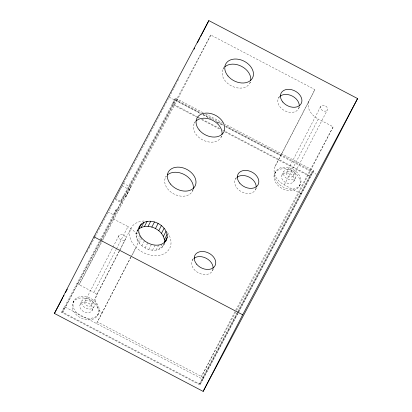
<?xml version="1.0" encoding="UTF-8"?>
<svg xmlns="http://www.w3.org/2000/svg" width="412" height="412" viewBox="0 0 412 412"><rect width="100%" height="100%" fill="white"/><g stroke="black" fill="none" stroke-linecap="round" stroke-linejoin="round"><path stroke-width="0.31" stroke-dasharray="2.06 1.54" d="M119.156 251.145L96.871 294.312L95.687 298.025A21.831 15.913 27.3 0 0 100.162 311.281L102.032 313.12L96.506 323.523M164.568 243.6C157.266 259.488 128.281 243.811 138.087 229M163.688 245.305L164.573 242.544M123.209 183.51L123.322 183.263L130.758 187.161L125.789 196.848L123.559 195.679L120.659 201.298L115.453 198.569L121.756 186.353M95.332 236.426L109.417 209.857M109.705 209.306L114.572 199.866M122.07 186.111L176.393 83.492M177.572 81.205L178.458 79.49M61.63 312.373L64.529 306.76L202.853 379.267L199.954 384.885L61.63 312.373L116.375 209.188L118.605 210.362L102.629 240.428M237.168 313.068L199.496 383.958L62.66 312.224L175.594 99.55L201.823 113.3M116.375 209.188L113.475 214.807L108.268 212.082M101.393 241.514L79.114 284.682L102.325 240.999M101.687 240.948L113.12 218.793L210.779 35.01L314.897 89.589L280.886 155.478L225.699 126.551M203.234 112.703L175.404 98.113L172.504 103.726L196.982 116.56M100.631 240.768L175.594 99.55M118.605 210.362L130.758 187.161M210.779 35.01L176.774 100.899L200.67 113.429M73.068 302.475L73.861 300.945M80.18 304.257L82.029 300.683M84.893 301.538L118.903 235.649M96.871 294.312L93.987 292.479L116.266 249.312M116.56 248.745L127.993 226.59L113.12 218.793M119.449 250.573L130.882 228.423M91.588 305.045A3.78 2.755 27.3 0 0 87.689 300.307A3.78 2.755 27.3 0 0 85.449 304.519A3.78 2.755 27.3 0 0 91.588 305.045L125.593 239.156A3.78 2.755 27.3 0 0 121.695 234.418A3.78 2.755 27.3 0 0 119.454 238.63A3.78 2.755 27.3 0 0 125.593 239.156M92.082 310.499A6.716 4.898 27.3 0 0 85.145 302.073A6.716 4.898 27.3 0 0 81.169 309.561A6.716 4.898 27.3 0 0 92.082 310.499L93.926 306.919A6.716 4.898 27.3 0 0 86.994 298.499A6.716 4.898 27.3 0 0 83.013 305.987A6.716 4.898 27.3 0 0 93.926 306.919M138.118 229.958L136.068 233.934L135.862 233.573A16.794 12.242 27.3 0 0 131.649 228.979L127.993 226.59M136.037 234.026L138.674 228.918M165.639 177.217L166.227 176.078M194.366 123.162L195.242 121.458M136.125 237.075L138.762 231.966M223.088 69.108L223.968 67.403M97.613 315.345A13.854 10.099 27.3 0 0 83.312 297.969A13.854 10.099 27.3 0 0 75.102 313.419A13.854 10.099 27.3 0 0 97.613 315.345L98.401 313.81A13.854 10.099 27.3 0 0 84.1 296.439A13.854 10.099 27.3 0 0 75.89 311.884A13.854 10.099 27.3 0 0 98.401 313.81M137.181 240.206L139.817 235.097M140.765 236.55C137.51 242.761 135.775 249.554 131.67 255.461M130.789 257.145L97.371 321.901L203.713 377.649M102.032 313.12L131.057 256.887M131.351 256.321L136.042 247.231M139.132 243.204L141.769 238.095M141.846 245.866L144.483 240.763M145.132 248.014L147.769 242.91M148.773 249.502L151.41 244.393M152.517 250.223L155.154 245.114M156.112 250.13L158.749 245.022M159.31 249.229L161.947 244.12M161.895 247.581L164.532 242.477M192.414 191.25L193.29 189.546M221.136 137.196L221.723 136.063M249.863 83.142L250.445 82.009M192.322 260.312L193.784 257.474M235.407 179.23L236.287 177.531M278.491 98.154L279.666 95.883M212.401 270.839L213.571 268.567M255.486 189.757L256.655 187.486M298.571 108.675L299.452 106.976M301.373 193.867L284.27 184.9A16.794 12.242 27.3 0 1 275.144 166.288L314.897 89.589M274.845 173.272L275.633 171.742M281.957 175.054L283.801 171.48M286.67 172.334L320.675 106.445M284.27 184.9L318.28 119.006A16.794 12.242 27.3 0 1 309.149 100.399M293.359 175.842A3.78 2.755 27.3 0 0 289.461 171.104A3.78 2.755 27.3 0 0 287.221 175.316A3.78 2.755 27.3 0 0 293.359 175.842L327.37 109.953A3.78 2.755 27.3 0 0 323.471 105.215A3.78 2.755 27.3 0 0 321.231 109.427A3.78 2.755 27.3 0 0 327.37 109.953M293.854 181.29A6.716 4.898 27.3 0 0 286.922 172.87A6.716 4.898 27.3 0 0 282.941 180.358A6.716 4.898 27.3 0 0 293.854 181.29L295.703 177.716A6.716 4.898 27.3 0 0 288.766 169.296A6.716 4.898 27.3 0 0 284.785 176.784A6.716 4.898 27.3 0 0 295.703 177.716M299.385 186.136A13.854 10.099 27.3 0 0 285.083 168.766A13.854 10.099 27.3 0 0 276.874 184.215A13.854 10.099 27.3 0 0 299.385 186.136L300.178 184.607A13.854 10.099 27.3 0 0 285.877 167.236A13.854 10.099 27.3 0 0 277.667 182.681A13.854 10.099 27.3 0 0 300.178 184.607M234.907 311.724L201.483 376.475L299.143 192.698L333.154 126.803L318.28 119.006M199.496 383.958L237.693 311.93M237.467 312.502L312.43 171.284L225.771 125.851M199.954 384.885L313.728 170.62L224.854 124.033M86.906 252.283L88.714 248.884M89.013 248.318L95.033 236.993M115.453 198.569L121.772 186.677M120.659 201.298L175.404 98.113M62.66 312.224L100.332 241.334M125.789 196.848L177.634 99.282M275.144 166.288L281.746 153.856M235.793 310.02L333.154 126.803M237.992 311.364L312.43 171.284M202.853 379.267L313.728 170.62M123.1 183.644L123.322 183.263M136.918 231.271L137.994 229.901M205.511 113.892L222.578 122.843M202.395 113.599L222.918 124.357M202.941 114.618L211.48 119.094M216.599 121.777L223.422 125.356M169.306 97.217L200.083 113.346M202.931 114.84L208.627 117.827M217.175 122.307L223.443 125.598M225.725 126.793L316.334 174.291M197.549 116.859L199.825 118.053M202.101 119.243L219.75 128.498M222.593 129.986L310.828 176.238M172.958 104.658L196.333 116.915M196.905 117.214L198.615 118.11M201.468 119.604L220.281 129.466M224.844 131.855L309.793 176.393M122.04 185.797L129.481 189.695M114.86 199.31L122.297 203.209M76.879 283.513L93.987 292.479M167.509 232.584A21.831 15.913 27.3 0 1 164.671 253.411A21.831 15.913 27.3 0 1 138.087 249.239L134.168 245.387A21.831 15.913 27.3 0 1 129.692 232.131L130.97 228.15A21.831 15.913 27.3 0 1 144.751 220.961M193.058 189.638A15.115 11.016 27.3 0 1 174.209 194.145A15.115 11.016 27.3 0 1 166.252 176.238M221.605 136.14A15.115 11.016 27.3 0 1 202.23 139.72A15.115 11.016 27.3 0 1 195.34 121.725M250.326 82.091A15.115 11.016 27.3 0 1 230.952 85.665A15.115 11.016 27.3 0 1 224.061 67.671M213.061 268.768A11.335 8.266 27.3 0 1 198.481 272.873A11.335 8.266 27.3 0 1 193.666 258.602M256.048 188.233A11.335 8.266 27.3 0 1 241.566 191.791A11.335 8.266 27.3 0 1 236.359 177.907M299.138 107.151A11.335 8.266 27.3 0 1 284.326 110.534A11.335 8.266 27.3 0 1 279.836 96.444"/><path stroke-width="0.62" d="M139.555 226.162C133.406 240.932 162.39 254.044 167.21 237.441C168.204 224.015 145.93 214.451 138.968 227.295M54.415 313.429L93.957 236.812L208.853 20.6L357.585 98.571L318.043 175.188L203.147 391.4L54.415 313.429L62.84 297.577M194.098 49.188L194.685 48.044M197.343 42.899L200 37.755M200.587 36.611L208.853 20.6M141.347 223.881L138.71 228.99C148.387 221.78 165.068 230.447 164.573 242.544L167.21 237.441M141.295 227.347L143.932 222.238M144.494 226.446L147.13 221.337M148.088 226.353L150.725 221.244M151.832 227.074L154.469 221.965M155.473 228.557L158.11 223.448M158.764 230.705L161.401 225.596M161.473 233.367L164.11 228.263M163.425 236.37L166.062 231.261M164.481 239.501L167.118 234.392M165.449 241.901L166.324 240.196M203.147 391.4L242.694 314.783L357.585 98.571M63.438 296.444L64.04 295.311M65.544 292.479L67.352 289.085M93.957 236.812L242.694 314.783M167.437 174.935A15.115 11.016 27.3 0 1 184.2 174.503A15.115 11.016 27.3 0 1 193.295 188.495M196.158 120.881A15.115 11.016 27.3 0 1 212.922 120.448A15.115 11.016 27.3 0 1 222.022 134.441M224.885 66.832A15.115 11.016 27.3 0 1 241.643 66.394A15.115 11.016 27.3 0 1 250.743 80.386M194.098 258.247A11.335 8.266 27.3 0 1 206.237 258.278A11.335 8.266 27.3 0 1 213.112 268.217M237.183 177.165A11.335 8.266 27.3 0 1 249.322 177.196A11.335 8.266 27.3 0 1 256.197 187.136M280.268 96.089A11.335 8.266 27.3 0 1 292.412 96.12A11.335 8.266 27.3 0 1 299.287 106.054M199.217 129.991A15.115 11.016 27.3 0 0 223.773 132.087A15.115 11.016 27.3 0 0 208.173 113.135A15.115 11.016 27.3 0 0 199.217 129.991M170.491 184.04A15.115 11.016 27.3 0 0 195.051 186.142A15.115 11.016 27.3 0 0 179.447 167.19A15.115 11.016 27.3 0 0 170.491 184.04M227.939 75.937A15.115 11.016 27.3 0 0 252.499 78.033A15.115 11.016 27.3 0 0 236.895 59.081A15.115 11.016 27.3 0 0 227.939 75.937M196.617 264.154A11.335 8.266 27.3 0 0 215.038 265.73A11.335 8.266 27.3 0 0 203.337 251.516A11.335 8.266 27.3 0 0 196.617 264.154M239.707 183.077A11.335 8.266 27.3 0 0 258.123 184.648A11.335 8.266 27.3 0 0 246.422 170.434A11.335 8.266 27.3 0 0 239.707 183.077M282.792 101.996A11.335 8.266 27.3 0 0 301.208 103.572A11.335 8.266 27.3 0 0 289.507 89.358A11.335 8.266 27.3 0 0 282.792 101.996"/></g></svg>
